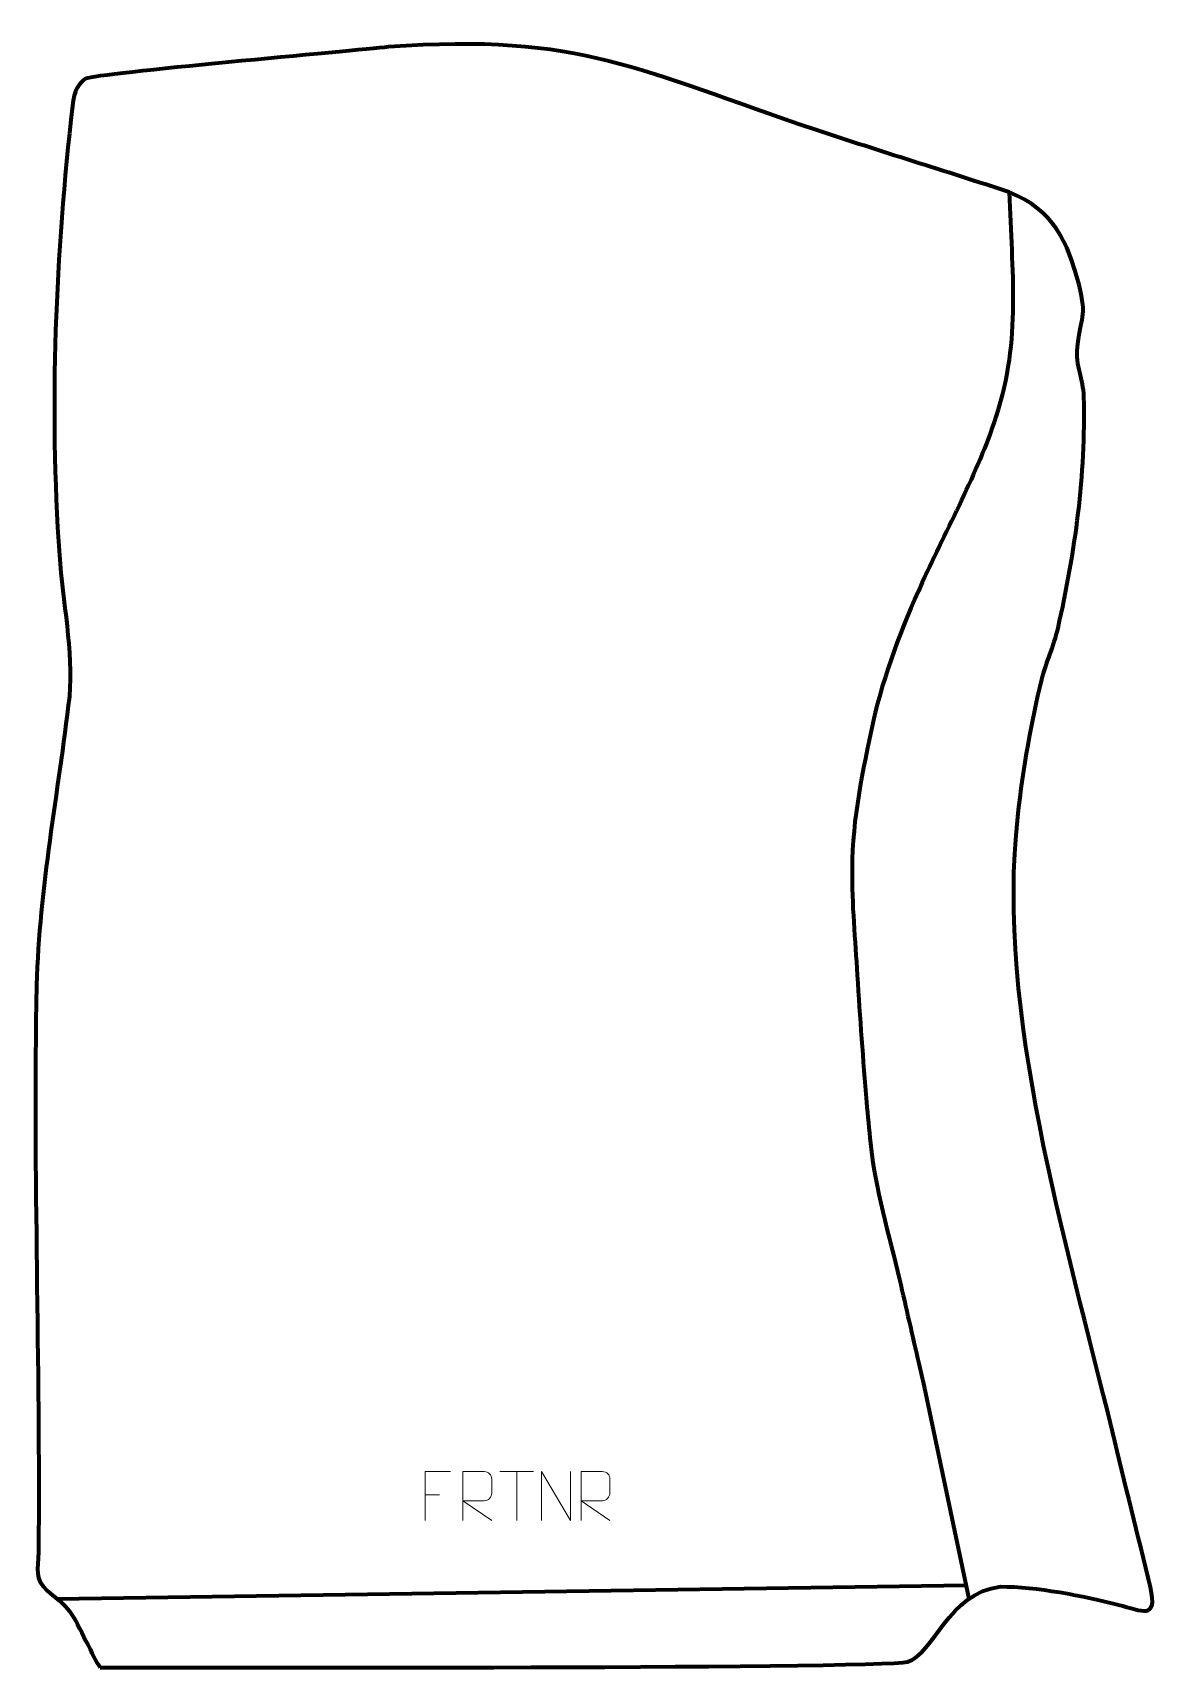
# Model space of a CAD drawing. Header units: millimetres. Extents: x -521 to 50, y 183 to 1015.
import ezdxf

# ---------------------------------------------------------------- set-up
doc = ezdxf.new("R2010")
doc.units = ezdxf.units.MM
doc.header["$MEASUREMENT"] = 0
doc.layers.add('layer 2', color=7, linetype='Continuous')
doc.layers.add('layer 3', color=7, linetype='Continuous')

msp = doc.modelspace()

# ---------------------------------------------------------------- linework, layer by layer
at = {"layer": 'layer 2', "color": 140, "lineweight": 158}
msp.add_open_spline([(-25.398, 933.7346), (-24.2288, 893.1338), (-19.2762, 859.305), (-32.1629, 819.567), (-32.1629, 819.567), (-41.5727, 790.5508), (-56.934, 763.082), (-69.5884, 735.3408), (-69.5884, 735.3408), (-80.2074, 711.9573), (-88.7218, 689.7444), (-94.5326, 664.6449), (-94.5326, 664.6449), (-99.9232, 639.1625), (-105.0087, 616.0276), (-105.2505, 589.7574), (-105.2505, 589.7574), (-105.3357, 571.7674), (-103.7248, 553.7093), (-102.5811, 535.7608), (-102.5811, 535.7608), (-101.228, 514.2429), (-99.7037, 492.7523), (-97.8801, 471.2687), (-97.8801, 471.2687), (-97.2776, 464.3094), (-96.6224, 457.3615), (-95.9157, 450.412), (-95.9157, 450.412), (-93.5411, 427.2311), (-86.3912, 403.7387), (-81.1181, 381.0091), (-81.1181, 381.0091), (-77.8481, 366.7964), (-74.5782, 352.5837), (-71.3083, 338.371), (-71.3083, 338.371), (-70.4063, 334.4503), (-69.5042, 330.5295), (-68.6022, 326.6088), (-68.6022, 326.6088), (-68.6022, 326.6088), (-45.9267, 218.7694), (-45.9267, 218.7694)], degree=3, knots=[0, 0, 0, 0, 0.08333333, 0.08333333, 0.08333333, 0.08333333, 0.16666667, 0.16666667, 0.16666667, 0.16666667, 0.25, 0.25, 0.25, 0.25, 0.33333333, 0.33333333, 0.33333333, 0.33333333, 0.41666667, 0.41666667, 0.41666667, 0.41666667, 0.5, 0.5, 0.5, 0.5, 0.58333333, 0.58333333, 0.58333333, 0.58333333, 0.66666667, 0.66666667, 0.66666667, 0.66666667, 0.75, 0.75, 0.75, 0.75, 0.83333333, 0.83333333, 0.83333333, 0.83333333, 1, 1, 1, 1], dxfattribs=at)
msp.add_open_spline([(-509.0129, 218.8404), (-509.0129, 218.8404), (-47.394, 225.7479), (-47.394, 225.7479)], degree=3, dxfattribs=at)
at = {"layer": 'layer 3', "color": 242, "lineweight": 158}
msp.add_open_spline([(-487.0711, 183.9051), (-490.8263, 188.3951), (-497.4825, 205.6081), (-502.8587, 212.6636), (-502.8587, 212.6636), (-502.8587, 212.6636), (-503.6844, 213.7472), (-503.6844, 213.7472), (-503.6844, 213.7472), (-506.6779, 217.0965), (-510.4494, 220.0504), (-513.938, 222.8798), (-513.938, 222.8798), (-520.7643, 229.1201), (-518.6245, 233.6579), (-518.5012, 242.5903), (-518.5012, 242.5903), (-517.5265, 338.5096), (-521.3782, 434.8402), (-519.4968, 530.5796), (-519.4968, 530.5796), (-518.0082, 580.6592), (-508.5534, 628.037), (-502.7826, 677.4565), (-502.7826, 677.4565), (-500.7379, 700.5166), (-506.2457, 725.7547), (-507.8747, 749.1805), (-507.8747, 749.1805), (-513.1282, 824.727), (-509.8132, 902.3381), (-501.2162, 977.6475), (-501.2162, 977.6475), (-500.317, 985.5247), (-497.9271, 989.4563), (-494.274, 991.4693), (-494.274, 991.4693), (-489.5763, 994.0578), (-357.4125, 1005.74), (-340.7534, 1007.5525), (-340.7534, 1007.5525), (-242.4127, 1014.7979), (-212.8997, 995.2345), (-123.679, 965.4243), (-123.679, 965.4243), (-91.0084, 954.5367), (-58.0704, 944.5282), (-25.398, 933.7346), (-25.398, 933.7346), (-2.9978, 924.6852), (4.3136, 908.8536), (10.1118, 886.5771), (10.1118, 886.5771), (14.2957, 869.7398), (10.8605, 870.4368), (9.2658, 855.1694), (9.2658, 855.1694), (8.2335, 845.2867), (12.2608, 838.9561), (12.5129, 829.704), (12.5129, 829.704), (13.5897, 790.1826), (8.1166, 750.6809), (-0.5943, 712.2069), (-0.5943, 712.2069), (-2.7244, 702.7987), (-6.7774, 694.562), (-8.8417, 686.0228), (-8.8417, 686.0228), (-14.2093, 663.8188), (-18.0432, 642.7318), (-21.0144, 616.3174), (-21.0144, 616.3174), (-32.2039, 516.8441), (3.7368, 400.7317), (27.0116, 303.7885), (27.0116, 303.7885), (33.3509, 277.4061), (40.0583, 251.0271), (46.3167, 224.6559), (46.3167, 224.6559), (50.3027, 207.8604), (42.1129, 212.6676), (30.1074, 215.7727), (30.1074, 215.7727), (12.6308, 220.252), (-11.9396, 225.1091), (-29.8611, 224.9791), (-29.8611, 224.9791), (-56.3505, 222.0796), (-63.6828, 190.6487), (-77.097, 186.815), (-77.097, 186.815), (-90.5112, 182.9813), (-487.0711, 183.9051), (-487.0711, 183.9051)], degree=3, knots=[0, 0, 0, 0, 0.04, 0.04, 0.04, 0.04, 0.08, 0.08, 0.08, 0.08, 0.12, 0.12, 0.12, 0.12, 0.16, 0.16, 0.16, 0.16, 0.2, 0.2, 0.2, 0.2, 0.24, 0.24, 0.24, 0.24, 0.28, 0.28, 0.28, 0.28, 0.32, 0.32, 0.32, 0.32, 0.36, 0.36, 0.36, 0.36, 0.4, 0.4, 0.4, 0.4, 0.44, 0.44, 0.44, 0.44, 0.48, 0.48, 0.48, 0.48, 0.52, 0.52, 0.52, 0.52, 0.56, 0.56, 0.56, 0.56, 0.6, 0.6, 0.6, 0.6, 0.64, 0.64, 0.64, 0.64, 0.68, 0.68, 0.68, 0.68, 0.72, 0.72, 0.72, 0.72, 0.76, 0.76, 0.76, 0.76, 0.8, 0.8, 0.8, 0.8, 0.84, 0.84, 0.84, 0.84, 0.88, 0.88, 0.88, 0.88, 0.92, 0.92, 0.92, 0.92, 1, 1, 1, 1], dxfattribs=at)
at = {"layer": 'layer 3', "color": 250, "lineweight": 9}
for points, knots in [([(-309.1289, 283.4699), (-309.1289, 283.4699), (-322.0029, 283.4699), (-322.0029, 283.4699), (-322.0029, 283.4699), (-322.0029, 283.4699), (-322.0029, 258.5163), (-322.0029, 258.5163)], [0, 0, 0, 0, 0.33333333, 0.33333333, 0.33333333, 0.33333333, 1, 1, 1, 1]), ([(-302.898, 258.5164), (-302.898, 258.5164), (-302.898, 283.4699), (-302.898, 283.4699), (-302.898, 283.4699), (-299.3032, 283.4699), (-295.7077, 283.4699), (-292.1125, 283.4699), (-292.1125, 283.4699), (-289.7872, 283.4322), (-288.2299, 281.9422), (-288.234, 279.5758), (-288.234, 279.5758), (-288.2344, 277.5403), (-288.2344, 274.4809), (-288.234, 272.4449), (-288.234, 272.4449), (-288.2405, 270.5694), (-290.0528, 268.6276), (-292.0623, 268.6085), (-292.0623, 268.6085), (-292.0623, 268.6085), (-302.898, 268.6085), (-302.898, 268.6085), (-302.898, 268.6085), (-302.898, 268.6085), (-288.2433, 258.5164), (-288.2433, 258.5164)], [0, 0, 0, 0, 0.125, 0.125, 0.125, 0.125, 0.25, 0.25, 0.25, 0.25, 0.375, 0.375, 0.375, 0.375, 0.5, 0.5, 0.5, 0.5, 0.625, 0.625, 0.625, 0.625, 0.75, 0.75, 0.75, 0.75, 1, 1, 1, 1]), ([(-262.8933, 258.5164), (-262.8933, 258.5164), (-262.8933, 283.4699), (-262.8933, 283.4699), (-262.8933, 283.4699), (-262.8933, 283.4699), (-248.2385, 258.5164), (-248.2385, 258.5164), (-248.2385, 258.5164), (-248.2385, 258.5164), (-248.2385, 283.4699), (-248.2385, 283.4699)], [0, 0, 0, 0, 0.25, 0.25, 0.25, 0.25, 0.5, 0.5, 0.5, 0.5, 1, 1, 1, 1]), ([(-242.898, 258.5164), (-242.898, 258.5164), (-242.898, 283.4699), (-242.898, 283.4699), (-242.898, 283.4699), (-239.3032, 283.4699), (-235.7077, 283.4699), (-232.1125, 283.4699), (-232.1125, 283.4699), (-229.7872, 283.4322), (-228.2299, 281.9422), (-228.234, 279.5758), (-228.234, 279.5758), (-228.2344, 277.5403), (-228.2344, 274.4809), (-228.234, 272.4449), (-228.234, 272.4449), (-228.2405, 270.5694), (-230.0528, 268.6276), (-232.0623, 268.6085), (-232.0623, 268.6085), (-232.0623, 268.6085), (-242.898, 268.6085), (-242.898, 268.6085), (-242.898, 268.6085), (-242.898, 268.6085), (-228.2433, 258.5164), (-228.2433, 258.5164)], [0, 0, 0, 0, 0.125, 0.125, 0.125, 0.125, 0.25, 0.25, 0.25, 0.25, 0.375, 0.375, 0.375, 0.375, 0.5, 0.5, 0.5, 0.5, 0.625, 0.625, 0.625, 0.625, 0.75, 0.75, 0.75, 0.75, 1, 1, 1, 1])]:
    msp.add_open_spline(points, degree=3, knots=knots, dxfattribs=at)
for points in [[(-284.0595, 283.4464), (-284.0595, 283.4464), (-267.0723, 283.4464), (-267.0723, 283.4464)], [(-275.5657, 258.5164), (-275.5657, 258.5164), (-275.5657, 283.4699), (-275.5657, 283.4699)], [(-322.0029, 271.5902), (-322.0029, 271.5902), (-314.8348, 271.5902), (-314.8348, 271.5902)]]:
    msp.add_open_spline(points, degree=3, dxfattribs=at)

doc.saveas('drawing.dxf')
